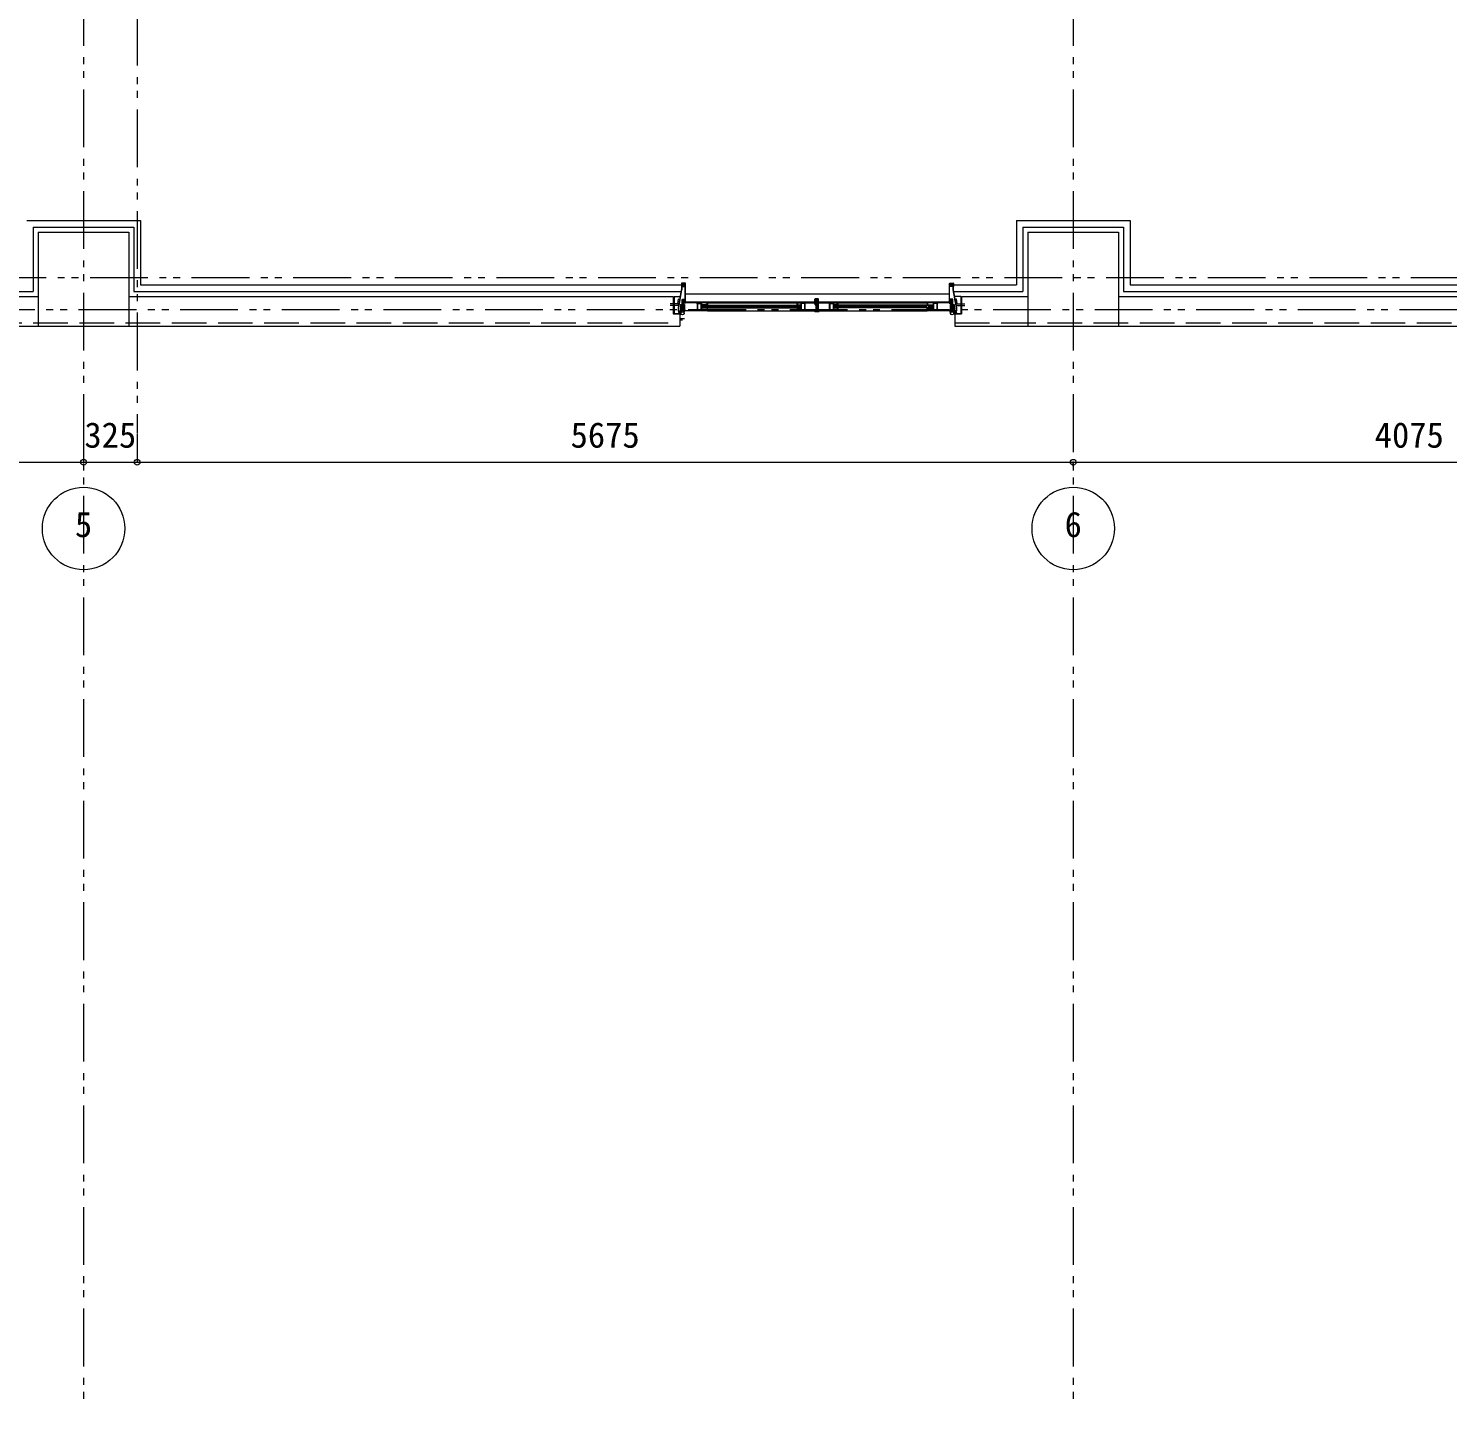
# Model space of a CAD drawing. Units: millimetres at full size. Extents: x -22551 to 92397, y -19340 to 14894.
# Drawn here: x 6027 to 14631, y -12640 to -4271 of the extents above; entities that cross this region are included whole.
import ezdxf
from ezdxf.enums import TextEntityAlignment as Align

# ---------------------------------------------------------------- set-up
doc = ezdxf.new("R2010")
doc.units = ezdxf.units.MM
doc.header["$LTSCALE"] = 70
doc.header["$PDMODE"] = 32
doc.header["$PDSIZE"] = 35
doc.linetypes.add('DASHED3', pattern=[4, 3, -1])
doc.linetypes.add('DOUBLE_CHAIN1', pattern=[8.8, 5, -1, 0.6, -0.6, 0.6, -1])
doc.layers.add('0-0_NoName', color=7, linetype='Continuous', lineweight=15)
doc.layers.add('2-0_通芯', color=7, linetype='Continuous', lineweight=15)
doc.styles.add('ＭＳ ゴシック', font='')
doc.styles.get('ＭＳ ゴシック').set_extended_font_data('MS Gothic')

# ---------------------------------------------------------------- blocks, each defined once
blk = doc.blocks.new('グループ部品-125')
at = {"layer": '2-0_通芯', "linetype": 'DOUBLE_CHAIN1'}
for p, q in [((6361.61, 11374.3), (6361.61, -12639.85)), ((12361.61, 11374.3), (12361.61, -12639.85)), ((6686.61, -450.32), (6686.61, -6725.7)), ((-22551.09, -5780.7), (23861.61, -5780.7)), ((-21388.39, -5975.7), (23861.61, -5975.7))]:
    blk.add_line(p, q, dxfattribs=at)
at = {"layer": '2-0_通芯'}
for p, q in [((6056.61, -5475.7), (6056.61, -5865.7)), ((6056.61, -5475.7), (6666.61, -5475.7)), ((6086.61, -5505.7), (6636.61, -5505.7)), ((6086.61, -5505.7), (6086.61, -6075.7)), ((6636.61, -5505.7), (6636.61, -6075.7)), ((6666.61, -5475.7), (6666.61, -5865.7)), ((12016.61, -5435.7), (12016.61, -5825.7)), ((12056.61, -5475.7), (12056.61, -5865.7)), ((12086.61, -5505.7), (12086.61, -6075.7)), ((12086.61, -5505.7), (12636.61, -5505.7)), ((12636.61, -5505.7), (12636.61, -6075.7)), ((6706.61, -5825.7), (9985.61, -5825.7)), ((9985.61, -5817.2), (9985.61, -5835.7)), ((9985.61, -5835.7), (10009.01, -5835.7)), ((10009.11, -5815.7), (9987.11, -5815.7)), ((9987.21, -5817.3), (9987.21, -5855.7)), ((10009.01, -5817.3), (9987.21, -5817.3)), ((9987.21, -5835.7), (10009.01, -5817.3)), ((9987.21, -5817.3), (10009.01, -5835.7)), ((9989.51, -5825.7), (9987.21, -5825.7)), ((9989.51, -5825.7), (9989.51, -5855.9)), ((10009.01, -5928.1), (10009.01, -5817.3)), ((10010.61, -5928.2), (10010.61, -5817.3)), ((11610.61, -5928.2), (11610.61, -5817.3)), ((11612.11, -5815.7), (11634.11, -5815.7)), ((11612.21, -5817.3), (11634.01, -5817.3)), ((11612.21, -5835.7), (11634.01, -5817.3)), ((11612.21, -5817.3), (11634.01, -5835.7)), ((11612.21, -5928.1), (11612.21, -5817.3)), ((11635.61, -5835.7), (11612.21, -5835.7)), ((11631.71, -5825.7), (11634.01, -5825.7)), ((11634.01, -5817.3), (11634.01, -5855.7)), ((11635.61, -5817.2), (11635.61, -5835.7)), ((11635.61, -5825.7), (12016.61, -5825.7)), ((12706.61, -5825.7), (14751.61, -5825.7)), ((5816.61, -5865.7), (6056.61, -5865.7)), ((5816.61, -5895.7), (6086.61, -5895.7)), ((6636.61, -5895.7), (9936.61, -5895.7)), ((6666.61, -5865.7), (9985.61, -5865.7)), ((9941.61, -5895.7), (9976.96, -5895.7)), ((9941.61, -5895.7), (9941.61, -6000.7)), ((9963.31, -5941.2), (9968.09, -5913.52)), ((9968.21, -5965.7), (9987.21, -5855.7)), ((9970.48, -5966.09), (9989.51, -5855.9)), ((9990.01, -5984.1), (9990.01, -5914.6)), ((9991.61, -5913.1), (10007.42, -5913.1)), ((9991.61, -5984.2), (9991.61, -5914.7)), ((9991.61, -5914.7), (10007.41, -5914.7)), ((9991.61, -5917.7), (9994.61, -5914.7)), ((10004.41, -5932.7), (9994.61, -5932.7)), ((9994.61, -5934.3), (9994.61, -5981.1)), ((9996.1, -5932.7), (10118.11, -5932.7)), ((10143.01, -5934.3), (9996.2, -5934.3)), ((9996.21, -5934.3), (9996.21, -5981.1)), ((10007.41, -5929.7), (10007.41, -5914.7)), ((10008.91, -5929.7), (10009.11, -5929.7)), ((10009.01, -5929.7), (10797.81, -5929.7)), ((10010.61, -5879.7), (11607.92, -5879.7)), ((10011.21, -5936.6), (10011.21, -5934.3)), ((10078.01, -5934.3), (10078.01, -5936.6)), ((10078.01, -5936.6), (10105.71, -5936.6)), ((10105.71, -5978.8), (10105.71, -5936.6)), ((10108.01, -5935.8), (10108.01, -5979.6)), ((10689.11, -5932.7), (10119.11, -5932.7)), ((10141.51, -5948.1), (10141.51, -5935.9)), ((10143.01, -5934.3), (10143.01, -5949.7)), ((10144.61, -5934.2), (10144.61, -5952.2)), ((10145.61, -5935.7), (10687.61, -5935.7)), ((10687.61, -5952.2), (10687.61, -5934.2)), ((10689.11, -5932.7), (10806.11, -5932.7)), ((10689.21, -5934.3), (10806.01, -5934.3)), ((10689.21, -5949.7), (10689.21, -5934.3)), ((10689.21, -5948.1), (10689.21, -5935.9)), ((10690.81, -5948.1), (10690.81, -5935.9)), ((10699.21, -5935.9), (10690.81, -5935.9)), ((10699.21, -5934.3), (10699.21, -5935.9)), ((10711.21, -5979.6), (10711.21, -5935.8)), ((10713.51, -5978.8), (10713.51, -5936.6)), ((10741.21, -5936.6), (10713.51, -5936.6)), ((10741.21, -5934.3), (10741.21, -5936.6)), ((10791.01, -5936.6), (10791.01, -5934.3)), ((10791.01, -5936.6), (10803.71, -5936.6)), ((10794.61, -5926.2), (10794.61, -5913)), ((10815.31, -5911.5), (10796.11, -5911.5)), ((10796.21, -5926.2), (10796.21, -5913.1)), ((10815.21, -5913.1), (10796.21, -5913.1)), ((10813.61, -5914.7), (10796.21, -5914.7)), ((10797.81, -5929.7), (10797.81, -5914.7)), ((10797.81, -5917.7), (10800.81, -5914.7)), ((10810.61, -5932.7), (10800.81, -5932.7)), ((10803.71, -5978.8), (10803.71, -5936.6)), ((10806.01, -5981.1), (10806.01, -5934.3)), ((10807.61, -5981.2), (10807.61, -5934.2)), ((10813.61, -5981.2), (10813.61, -5914.7)), ((10815.21, -5981.1), (10815.21, -5913.1)), ((10816.61, -5934.3), (10932.01, -5934.3)), ((10816.81, -5932.7), (10816.81, -5913)), ((10816.81, -5929.7), (11610.61, -5929.7)), ((10816.81, -5932.7), (11476.6, -5932.7)), ((10816.81, -5934.3), (10816.81, -5934.3)), ((10817.51, -5978.8), (10817.51, -5936.6)), ((10830.21, -5936.6), (10817.51, -5936.6)), ((10830.21, -5936.6), (10830.21, -5934.3)), ((10880.01, -5934.3), (10880.01, -5936.6)), ((10880.01, -5936.6), (10907.71, -5936.6)), ((10898.61, -5934.3), (10913.61, -5934.3)), ((10907.71, -5978.8), (10907.71, -5936.6)), ((10910.01, -5979.6), (10910.01, -5935.8)), ((10922.01, -5934.3), (10922.01, -5935.9)), ((10922.01, -5935.9), (10930.41, -5935.9)), ((10930.41, -5948.1), (10930.41, -5935.9)), ((10932.01, -5949.7), (10932.01, -5934.3)), ((10933.61, -5934.2), (10933.61, -5952.2)), ((10933.61, -5935.7), (11476.6, -5935.7)), ((11476.6, -5935.7), (10933.61, -5935.7)), ((11476.6, -5934.2), (11476.6, -5952.2)), ((11478.2, -5932.7), (11627.6, -5932.7)), ((11478.2, -5949.7), (11478.2, -5934.3)), ((11625, -5934.3), (11478.2, -5934.3)), ((11479.8, -5948.1), (11479.8, -5935.9)), ((11509.6, -5934.3), (11511.2, -5934.3)), ((11513.2, -5935.8), (11513.2, -5979.6)), ((11543.2, -5936.6), (11515.5, -5936.6)), ((11515.5, -5978.8), (11515.5, -5936.6)), ((11524.6, -5934.3), (11523, -5934.3)), ((11543.2, -5934.3), (11543.2, -5936.6)), ((11610.01, -5936.6), (11610.01, -5934.3)), ((11610.01, -5936.6), (11622.71, -5936.6)), ((11612.31, -5929.7), (11612.11, -5929.7)), ((11629.61, -5913.1), (11613.8, -5913.1)), ((11629.61, -5914.7), (11613.81, -5914.7)), ((11613.81, -5929.7), (11613.81, -5914.7)), ((11622.71, -5978.8), (11622.71, -5936.6)), ((11625.01, -5981.1), (11625.01, -5934.3)), ((11629.61, -5917.7), (11626.61, -5914.7)), ((11626.61, -5934.2), (11626.61, -5981.2)), ((11629.61, -5984.2), (11629.61, -5914.7)), ((11631.21, -5984.1), (11631.21, -5914.6)), ((11634.01, -5855.7), (11653.01, -5965.7)), ((11635.61, -5865.7), (12056.61, -5865.7)), ((11679.61, -5895.7), (11640.92, -5895.7)), ((11648.9, -5941.9), (11644.26, -5915.05)), ((11657.91, -5941.2), (11653.13, -5913.52)), ((11679.61, -5895.7), (11679.61, -6000.7)), ((11684.61, -5895.7), (11684.61, -6000.7)), ((11684.61, -5895.7), (12086.61, -5895.7)), ((12636.61, -5895.7), (14751.61, -5895.7)), ((12666.61, -5865.7), (14751.61, -5865.7)), ((9963.31, -5941.2), (9917.18, -5941.2)), ((9962.47, -5950.2), (9917.18, -5950.2)), ((9976.61, -6000.7), (9941.61, -6000.7)), ((9966.61, -5965.7), (9966.61, -5984.2)), ((9970.23, -5985.7), (9967.61, -5988.32)), ((9973.06, -5985.7), (9967.61, -5991.15)), ((9975.89, -5985.7), (9967.61, -5993.98)), ((9975.67, -5995), (9967.61, -5986.94)), ((9976.02, -5988.4), (9967.61, -5996.81)), ((9976.05, -5998.21), (9967.61, -5989.77)), ((9975.66, -5991.59), (9967.61, -5999.64)), ((9975.71, -6000.7), (9967.61, -5992.6)), ((9972.89, -6000.7), (9967.61, -5995.43)), ((9970.06, -6000.7), (9967.61, -5998.25)), ((9968.11, -5985.7), (9990.11, -5985.7)), ((9970.51, -5975.7), (9968.21, -5975.7)), ((9975.63, -5992.13), (9969.2, -5985.7)), ((9975.64, -5994.44), (9969.38, -6000.7)), ((9970.51, -5975.7), (9970.51, -5965.7)), ((9975.85, -5989.52), (9972.03, -5985.7)), ((9975.87, -5997.04), (9972.2, -6000.7)), ((9976.27, -5987.11), (9974.86, -5985.7)), ((9976.3, -5999.43), (9975.03, -6000.7)), ((9981.11, -5945.7), (9985.11, -5945.7)), ((9981.11, -5945.7), (9981.11, -5985.7)), ((9983.11, -5998.7), (9981.11, -5985.7)), ((9985.11, -5945.7), (9985.11, -5985.39)), ((9986.07, -5991.6), (9985.11, -5985.39)), ((9996.21, -5957.7), (9994.61, -5957.7)), ((10143.11, -5982.7), (9996.1, -5982.7)), ((9996.2, -5981.1), (10143.01, -5981.1)), ((10000.16, -5991.6), (10001.11, -5985.39)), ((10001.11, -5945.7), (10005.11, -5945.7)), ((10001.11, -5945.7), (10001.11, -5985.39)), ((10003.11, -5998.7), (10005.11, -5985.7)), ((10005.11, -5945.7), (10005.11, -5985.7)), ((10078.01, -5978.8), (10105.71, -5978.8)), ((10078.01, -5981.1), (10078.01, -5978.8)), ((10082.71, -5976.5), (10082.71, -5938.9)), ((10085.01, -5938.9), (10105.71, -5938.9)), ((10085.01, -5976.5), (10085.01, -5938.9)), ((10085.01, -5976.5), (10105.71, -5976.5)), ((10141.51, -5948.1), (10109.61, -5948.1)), ((10144.61, -5949.7), (10109.61, -5949.7)), ((10109.61, -5965.7), (10109.61, -5949.7)), ((10709.61, -5953.7), (10109.61, -5953.7)), ((10709.61, -5961.7), (10109.61, -5961.7)), ((10143.21, -5965.7), (10109.61, -5965.7)), ((10141.41, -5967.3), (10109.61, -5967.3)), ((10109.61, -5981.1), (10111.21, -5981.1)), ((10129.61, -5961.2), (10129.61, -5953.7)), ((10130.61, -5954), (10702.61, -5954)), ((10130.61, -5961.4), (10702.61, -5961.4)), ((10133.01, -5981.1), (10133.01, -5979.5)), ((10133.01, -5979.5), (10141.41, -5979.5)), ((10138.61, -5965.61), (10138.45, -5965.7)), ((10138.61, -5949.7), (10138.61, -5953.7)), ((10138.61, -5953.7), (10138.61, -5953.7)), ((10138.61, -5961.7), (10138.61, -5965.7)), ((10141.41, -5967.3), (10141.41, -5979.5)), ((10141.41, -5981.1), (10143.01, -5981.1)), ((10143.01, -5965.7), (10143.01, -5981.1)), ((10144.11, -5982.7), (10689.19, -5982.7)), ((10144.21, -5965.7), (10689.21, -5965.7)), ((10144.61, -5981.2), (10144.61, -5963.2)), ((10145.61, -5949.7), (10689.21, -5949.7)), ((10687.61, -5963.2), (10687.61, -5981.2)), ((10689.21, -5965.7), (10689.21, -5981.1)), ((10689.21, -5967.3), (10689.21, -5979.5)), ((10689.21, -5981.1), (10806.01, -5981.1)), ((10689.21, -5982.7), (10807.61, -5982.7)), ((10690.81, -5948.1), (10709.61, -5948.1)), ((10690.81, -5949.7), (10709.61, -5949.7)), ((10690.81, -5965.7), (10709.61, -5965.7)), ((10690.81, -5967.3), (10690.81, -5979.5)), ((10690.81, -5967.3), (10709.61, -5967.3)), ((10699.21, -5979.5), (10690.81, -5979.5)), ((10693.61, -5949.7), (10693.61, -5953.7)), ((10693.61, -5953.7), (10693.61, -5953.7)), ((10693.61, -5961.7), (10693.61, -5965.7)), ((10693.61, -5965.61), (10693.77, -5965.7)), ((10699.21, -5981.1), (10699.21, -5979.5)), ((10702.61, -5953.7), (10702.61, -5961.7)), ((10709.61, -5965.7), (10709.61, -5949.7)), ((10734.21, -5938.9), (10713.51, -5938.9)), ((10734.21, -5976.5), (10713.51, -5976.5)), ((10741.21, -5978.8), (10713.51, -5978.8)), ((10734.21, -5976.5), (10734.21, -5938.9)), ((10736.51, -5976.5), (10736.51, -5938.9)), ((10741.21, -5981.1), (10741.21, -5978.8)), ((10791.01, -5981.1), (10791.01, -5978.8)), ((10791.01, -5978.8), (10803.71, -5978.8)), ((10792.11, -5982.7), (10793.71, -5982.7)), ((10793.61, -5982.7), (10793.61, -5984.3)), ((10801.05, -5949.68), (10793.69, -5936.92)), ((10795.21, -5982.7), (10795.21, -5984.3)), ((10820.01, -5984.3), (10796.81, -5984.3)), ((10796.81, -5985.9), (10819.79, -5985.9)), ((10796.81, -5987.5), (10820.01, -5987.5)), ((10801.05, -5949.68), (10798.17, -5946.63)), ((10801.05, -5949.68), (10799.9, -5945.79)), ((10807.61, -5957.7), (10806.01, -5957.7)), ((10807.61, -5982.7), (10807.61, -5984.3)), ((10813.61, -5957.7), (10815.21, -5957.7)), ((10815.11, -5982.7), (10932.01, -5982.7)), ((10815.21, -5981.1), (10932.01, -5981.1)), ((10830.21, -5978.8), (10817.51, -5978.8)), ((10830.21, -5981.1), (10830.21, -5978.8)), ((10880.01, -5978.8), (10907.71, -5978.8)), ((10880.01, -5981.1), (10880.01, -5978.8)), ((10884.71, -5976.5), (10884.71, -5938.9)), ((10887.01, -5976.5), (10887.01, -5938.9)), ((10887.01, -5938.9), (10907.71, -5938.9)), ((10887.01, -5976.5), (10907.71, -5976.5)), ((10930.41, -5948.1), (10911.61, -5948.1)), ((10911.61, -5965.7), (10911.61, -5949.7)), ((10930.41, -5949.7), (10911.61, -5949.7)), ((10911.61, -5953.7), (11476.6, -5953.7)), ((10911.61, -5961.7), (11476.6, -5961.7)), ((10930.41, -5965.7), (10911.61, -5965.7)), ((10930.41, -5967.3), (10911.61, -5967.3)), ((10918.61, -5953.7), (10918.61, -5961.7)), ((10918.61, -5954), (11476.6, -5954)), ((10918.61, -5961.4), (11476.6, -5961.4)), ((10927.61, -5949.7), (10927.61, -5953.7)), ((10927.61, -5953.7), (10927.61, -5953.7)), ((10927.61, -5961.7), (10927.61, -5965.7)), ((10930.41, -5967.3), (10930.41, -5979.5)), ((11511.6, -5949.7), (10932.01, -5949.7)), ((10932.01, -5965.7), (10932.01, -5981.1)), ((11511.6, -5965.7), (10932.01, -5965.7)), ((10932.03, -5982.7), (11476.6, -5982.7)), ((10933.61, -5963.2), (10933.61, -5981.2)), ((11475.27, -5961.71), (11475.28, -5961.7)), ((11475.33, -5953.7), (11475.35, -5953.68)), ((11476.6, -5981.1), (11476.6, -5963.2)), ((11625, -5982.7), (11478.1, -5982.7)), ((11478.2, -5965.7), (11478.2, -5981.1)), ((11478.2, -5981.1), (11479.8, -5981.1)), ((11625.01, -5981.1), (11478.2, -5981.1)), ((11479.8, -5948.1), (11511.6, -5948.1)), ((11479.8, -5967.3), (11479.8, -5979.5)), ((11479.8, -5967.3), (11511.6, -5967.3)), ((11488.2, -5979.5), (11479.8, -5979.5)), ((11482.6, -5953.7), (11482.6, -5949.7)), ((11482.6, -5953.7), (11511.6, -5953.7)), ((11482.6, -5961.7), (11511.6, -5961.7)), ((11482.6, -5965.7), (11482.6, -5961.7)), ((11488.2, -5981.1), (11488.2, -5979.5)), ((11491.6, -5953.7), (11491.6, -5961.7)), ((11496.6, -5981.1), (11498.2, -5981.1)), ((11509.6, -5981.1), (11511.2, -5981.1)), ((11511.6, -5965.7), (11511.6, -5949.7)), ((11536.2, -5938.9), (11515.5, -5938.9)), ((11536.2, -5976.5), (11515.5, -5976.5)), ((11543.2, -5978.8), (11515.5, -5978.8)), ((11536.2, -5976.5), (11536.2, -5938.9)), ((11538.5, -5976.5), (11538.5, -5938.9)), ((11543.2, -5981.1), (11543.2, -5978.8)), ((11616.11, -5945.7), (11620.11, -5945.7)), ((11616.11, -5945.7), (11616.11, -5985.7)), ((11618.11, -5998.7), (11616.11, -5985.7)), ((11620.11, -5945.7), (11620.11, -5985.39)), ((11621.07, -5991.6), (11620.11, -5985.39)), ((11626.61, -5957.7), (11625.01, -5957.7)), ((11653.11, -5985.7), (11631.11, -5985.7)), ((11653.01, -5984.1), (11631.21, -5984.1)), ((11635.16, -5991.6), (11636.11, -5985.39)), ((11636.11, -5945.7), (11640.11, -5945.7)), ((11636.11, -5945.7), (11636.11, -5985.39)), ((11638.11, -5998.7), (11640.11, -5985.7)), ((11640.11, -5945.7), (11640.11, -5985.7)), ((11644.61, -6000.7), (11684.61, -6000.7)), ((11644.61, -6000.7), (11644.61, -6075.7)), ((11679.61, -6000.7), (11644.61, -6000.7)), ((11644.92, -5999.43), (11646.19, -6000.7)), ((11644.96, -5987.11), (11646.36, -5985.7)), ((11645.17, -5998.21), (11653.61, -5989.77)), ((11645.21, -5988.4), (11653.61, -5996.81)), ((11645.33, -5985.7), (11653.61, -5993.98)), ((11645.35, -5997.04), (11649.02, -6000.7)), ((11645.37, -5989.52), (11649.19, -5985.7)), ((11645.51, -6000.7), (11653.61, -5992.6)), ((11645.55, -5995), (11653.61, -5986.94)), ((11645.57, -5991.59), (11653.61, -5999.64)), ((11645.58, -5994.44), (11651.85, -6000.7)), ((11645.59, -5992.13), (11652.02, -5985.7)), ((11648.16, -5985.7), (11653.61, -5991.15)), ((11648.34, -6000.7), (11653.61, -5995.43)), ((11650.71, -5975.7), (11650.71, -5965.7)), ((11650.71, -5975.7), (11653.01, -5975.7)), ((11650.99, -5985.7), (11653.61, -5988.32)), ((11651.16, -6000.7), (11653.61, -5998.25)), ((11654.61, -5965.7), (11653.01, -5965.7)), ((11653.01, -5965.7), (11653.01, -5984.1)), ((11654.61, -5965.7), (11654.61, -5984.2)), ((11657.91, -5941.2), (11704.05, -5941.2)), ((11658.75, -5950.2), (11704.05, -5950.2)), ((5776.61, -6075.7), (9976.61, -6075.7)), ((9977.8, -6037.2), (9991.95, -6037.2)), ((9983.36, -6030.7), (10005.35, -6030.7)), ((11644.61, -6075.7), (14791.61, -6075.7))]:
    blk.add_line(p, q, dxfattribs=at)
at = {"layer": '2-0_通芯', "linetype": 'DASHED3'}
for p, q in [((5776.61, -6055.7), (9976.61, -6055.7)), ((11644.61, -6055.7), (14791.61, -6055.7))]:
    blk.add_line(p, q, dxfattribs=at)
at = {"layer": '2-0_通芯'}
for points in [[(6016.61, -5435.7), (6706.61, -5435.7), (6706.61, -5825.7)], [(12016.61, -5435.7), (12706.61, -5435.7), (12706.61, -5825.7)], [(12056.61, -5475.7), (12666.61, -5475.7), (12666.61, -5865.7)], [(11631.71, -5825.7), (11631.71, -5855.9), (11650.74, -5966.09)], [(9936.61, -5895.7), (9936.61, -6000.7), (9976.61, -6000.7), (9976.61, -6075.7)], [(10011.21, -5936.6), (9998.51, -5936.6), (9998.51, -5978.8)], [(10133.11, -5934.3), (10133.11, -5935.9), (10141.51, -5935.9)], [(11488.2, -5934.3), (11488.2, -5935.9), (11479.8, -5935.9)], [(9966.61, -5965.7), (9968.21, -5965.7), (9968.21, -5984.1), (9990.01, -5984.1)], [(9998.51, -5978.8), (10011.21, -5978.8), (10011.21, -5981.1)], [(10922.01, -5981.1), (10922.01, -5979.5), (10930.41, -5979.5)], [(11610.01, -5981.1), (11610.01, -5978.8), (11622.71, -5978.8)]]:
    blk.add_lwpolyline(points, dxfattribs=at)
for points in [[(9995.61, -5918.7), (10003.41, -5918.7), (10003.41, -5928.7), (9995.61, -5928.7)], [(10801.81, -5918.7), (10809.61, -5918.7), (10809.61, -5928.7), (10801.81, -5928.7)], [(11625.61, -5918.7), (11617.81, -5918.7), (11617.81, -5928.7), (11625.61, -5928.7)]]:
    blk.add_lwpolyline(points, close=True, dxfattribs=at)
for centre, radius in [((9993.11, -5998.7), 10), ((11628.11, -5998.7), 10), ((6361.61, -7303.2), 250), ((12361.61, -7303.2), 250)]:
    blk.add_circle(centre, radius, dxfattribs=at)
for centre, radius, start, end in [((9987.11, -5817.2), 1.5, 90, 180), ((10009.11, -5817.2), 1.5, 0, 90), ((11612.11, -5817.2), 1.5, 90, 180), ((11634.11, -5817.2), 1.5, 0, 90), ((9969.49, -5918.64), 5.31, 55.14238, 105.25762), ((9971.13, -5909.16), 5.31, 235.14238, 285.25762), ((9973.92, -5919.41), 5.31, 55.14238, 105.25762), ((9991.51, -5914.6), 1.5, 90, 180), ((9994.61, -5929.7), 3, 180, 270), ((9996.21, -5934.3), 1.6, 90, 180), ((9997.71, -5935.8), 1.5, 90, 180), ((10004.41, -5917.7), 3, 0, 90), ((10004.41, -5929.7), 3, 270, 0), ((10007.41, -5914.7), 1.6, 0, 90), ((10008.91, -5928.2), 1.5, 180, 270), ((10009.11, -5928.2), 1.5, 270, 0), ((10085.01, -5938.9), 2.3, 90, 180), ((10106.51, -5935.8), 1.5, 0, 90), ((10141.41, -5935.9), 1.6, 0, 90), ((10142.11, -5934.2), 1.5, 0, 90), ((10689.11, -5934.2), 1.5, 90, 180), ((10690.81, -5935.9), 1.6, 90, 180), ((10712.71, -5935.8), 1.5, 90, 180), ((10734.21, -5938.9), 2.3, 0, 90), ((10796.11, -5913), 1.5, 90, 180), ((10796.21, -5926.2), 1.6, 180, 0), ((10800.81, -5929.7), 3, 180, 270), ((10804.51, -5935.8), 1.5, 0, 90), ((10806.11, -5934.2), 1.5, 0, 90), ((10810.61, -5917.7), 3, 0, 90), ((10810.61, -5929.7), 3, 270, 0), ((10813.71, -5914.6), 1.5, 0, 90), ((10816.71, -5932.8), 1.5, 180, 270), ((10816.71, -5935.8), 1.5, 90, 180), ((10815.31, -5913), 1.5, 0, 90), ((10887.01, -5938.9), 2.3, 90, 180), ((10908.51, -5935.8), 1.5, 0, 90), ((10930.41, -5935.9), 1.6, 0, 90), ((10932.11, -5934.2), 1.5, 0, 90), ((11478.1, -5934.2), 1.5, 90, 180), ((11479.8, -5935.9), 1.6, 90, 180), ((11514.7, -5935.8), 1.5, 90, 180), ((11536.2, -5938.9), 2.3, 0, 90), ((11612.11, -5928.2), 1.5, 180, 270), ((11613.81, -5914.7), 1.6, 90, 180), ((11612.31, -5928.2), 1.5, 270, 0), ((11616.81, -5917.7), 3, 90, 180), ((11616.81, -5929.7), 3, 180, 270), ((11623.51, -5935.8), 1.5, 0, 90), ((11625.11, -5934.2), 1.5, 0, 90), ((11626.61, -5929.7), 3, 270, 0), ((11629.71, -5914.6), 1.5, 0, 90), ((11647.3, -5919.41), 5.31, 74.74238, 124.85762), ((11651.73, -5918.64), 5.31, 74.74238, 124.85762), ((11650.09, -5909.16), 5.31, 254.74238, 304.85762), ((9962.47, -5940.2), 10, 270, 350.20015), ((9968.11, -5984.2), 1.5, 180, 270), ((10004.24, -5993.2), 28.62, 164.81071, 195.18929), ((9990.11, -5984.2), 1.5, 270, 0), ((9996.21, -5981.1), 1.6, 180, 270), ((9998.51, -5978.8), 2.3, 180, 270), ((10085.01, -5976.5), 2.3, 180, 270), ((10106.51, -5979.6), 1.5, 270, 0), ((10109.61, -5949.7), 1.6, 90, 180), ((10109.61, -5965.7), 1.6, 180, 270), ((10141.41, -5948.1), 1.6, 270, 0), ((10141.41, -5967.3), 1.6, 0, 90), ((10141.41, -5979.5), 1.6, 270, 0), ((10143.11, -5981.2), 1.5, 270, 0), ((10146.11, -5952.2), 1.5, 180, 270), ((10146.11, -5963.2), 1.5, 90, 180), ((10686.11, -5952.2), 1.5, 270, 0), ((10686.11, -5963.2), 1.5, 0, 90), ((10689.11, -5981.2), 1.5, 180, 270), ((10690.81, -5948.1), 1.6, 180, 270), ((10690.81, -5967.3), 1.6, 90, 180), ((10690.81, -5979.5), 1.6, 180, 270), ((10709.61, -5949.7), 1.6, 0, 89.99999), ((10709.61, -5965.7), 1.6, 270, 0), ((10712.71, -5979.6), 1.5, 180, 270), ((10734.21, -5976.5), 2.3, 270, 0), ((10796.81, -5984.3), 3.2, 179.99985, 269.99985), ((10796.81, -5984.3), 1.6, 89.99985, 179.99985), ((10796.81, -5984.3), 1.6, 179.99985, 269.99985), ((10804.51, -5979.6), 1.5, 270, 0), ((10806.11, -5981.2), 1.5, 270, 0), ((10815.11, -5981.2), 1.5, 180, 270), ((10816.71, -5979.6), 1.5, 180, 270), ((10820.01, -5985.9), 1.6, 359.99985, 89.99985), ((10820.01, -5985.9), 1.6, 269.99985, 359.99985), ((10887.01, -5976.5), 2.3, 180, 270), ((10908.51, -5979.6), 1.5, 270, 0), ((10911.61, -5949.7), 1.6, 90, 180), ((10911.61, -5965.7), 1.6, 180, 270), ((10930.41, -5948.1), 1.6, 270, 0), ((10930.41, -5967.3), 1.6, 0, 90), ((10930.41, -5979.5), 1.6, 270, 0), ((10932.11, -5981.2), 1.5, 270, 0), ((10935.11, -5952.2), 1.5, 180, 270), ((10935.11, -5963.2), 1.5, 90, 180), ((11475.1, -5952.2), 1.5, 270, 0), ((11475.1, -5963.2), 1.5, 0, 90), ((11478.2, -5981.1), 1.6, 180, 270), ((11479.8, -5948.1), 1.6, 180, 270), ((11479.8, -5967.3), 1.6, 90, 180), ((11479.8, -5979.5), 1.6, 180, 270), ((11511.6, -5949.7), 1.6, 0, 90), ((11511.6, -5965.7), 1.6, 270, 0), ((11514.7, -5979.6), 1.5, 180, 270), ((11536.2, -5976.5), 2.3, 270, 0), ((11623.51, -5979.6), 1.5, 270, 0), ((11625.11, -5981.2), 1.5, 270, 0), ((11631.11, -5984.2), 1.5, 180, 270), ((11616.99, -5993.2), 28.62, 344.81071, 15.18929), ((11658.75, -5940.2), 10, 189.79985, 270), ((11653.11, -5984.2), 1.5, 270, 0)]:
    blk.add_arc(centre, radius, start, end, dxfattribs=at)
at = {"layer": '2-0_通芯', "style": 'ＭＳ ゴシック'}
for s, p in [('5', (6309.11, -7401.77)), ('6', (12309.11, -7401.77))]:
    blk.add_text(s, height=154, dxfattribs=at).set_placement(p, align=Align.BOTTOM_LEFT)

msp = doc.modelspace()

# ---------------------------------------------------------------- linework, layer by layer
at = {"layer": '0-0_NoName'}
for p, q in [((6686.61, -6729.82), (6686.61, -6901.63)), ((6361.61, -6820.5), (6361.61, -6901.63)), ((361.61, -6901.63), (6361.61, -6901.63)), ((6361.61, -6901.63), (6686.61, -6901.63)), ((6686.61, -6901.63), (12361.61, -6901.63)), ((12361.61, -6901.63), (16436.61, -6901.63)), ((12361.61, -6926.29), (12361.61, -6901.63))]:
    msp.add_line(p, q, dxfattribs=at)
for p in [(6361.61, -6901.63), (6686.61, -6901.63), (12361.61, -6901.63)]:
    msp.add_point(p, dxfattribs=at)

# ---------------------------------------------------------------- block references
at = {"layer": '2-0_通芯'}
msp.add_blockref('グループ部品-125', (0, 0), dxfattribs=at)

# ---------------------------------------------------------------- texts
at = {"layer": '0-0_NoName', "style": 'ＭＳ ゴシック'}
for s, p in [('325', (6366.61, -6859.63)), ('5675', (9314.11, -6859.63)), ('4075', (14189.11, -6859.63))]:
    msp.add_text(s, height=154, dxfattribs=at).set_placement(p, align=Align.BOTTOM_LEFT)

doc.saveas('drawing.dxf')
